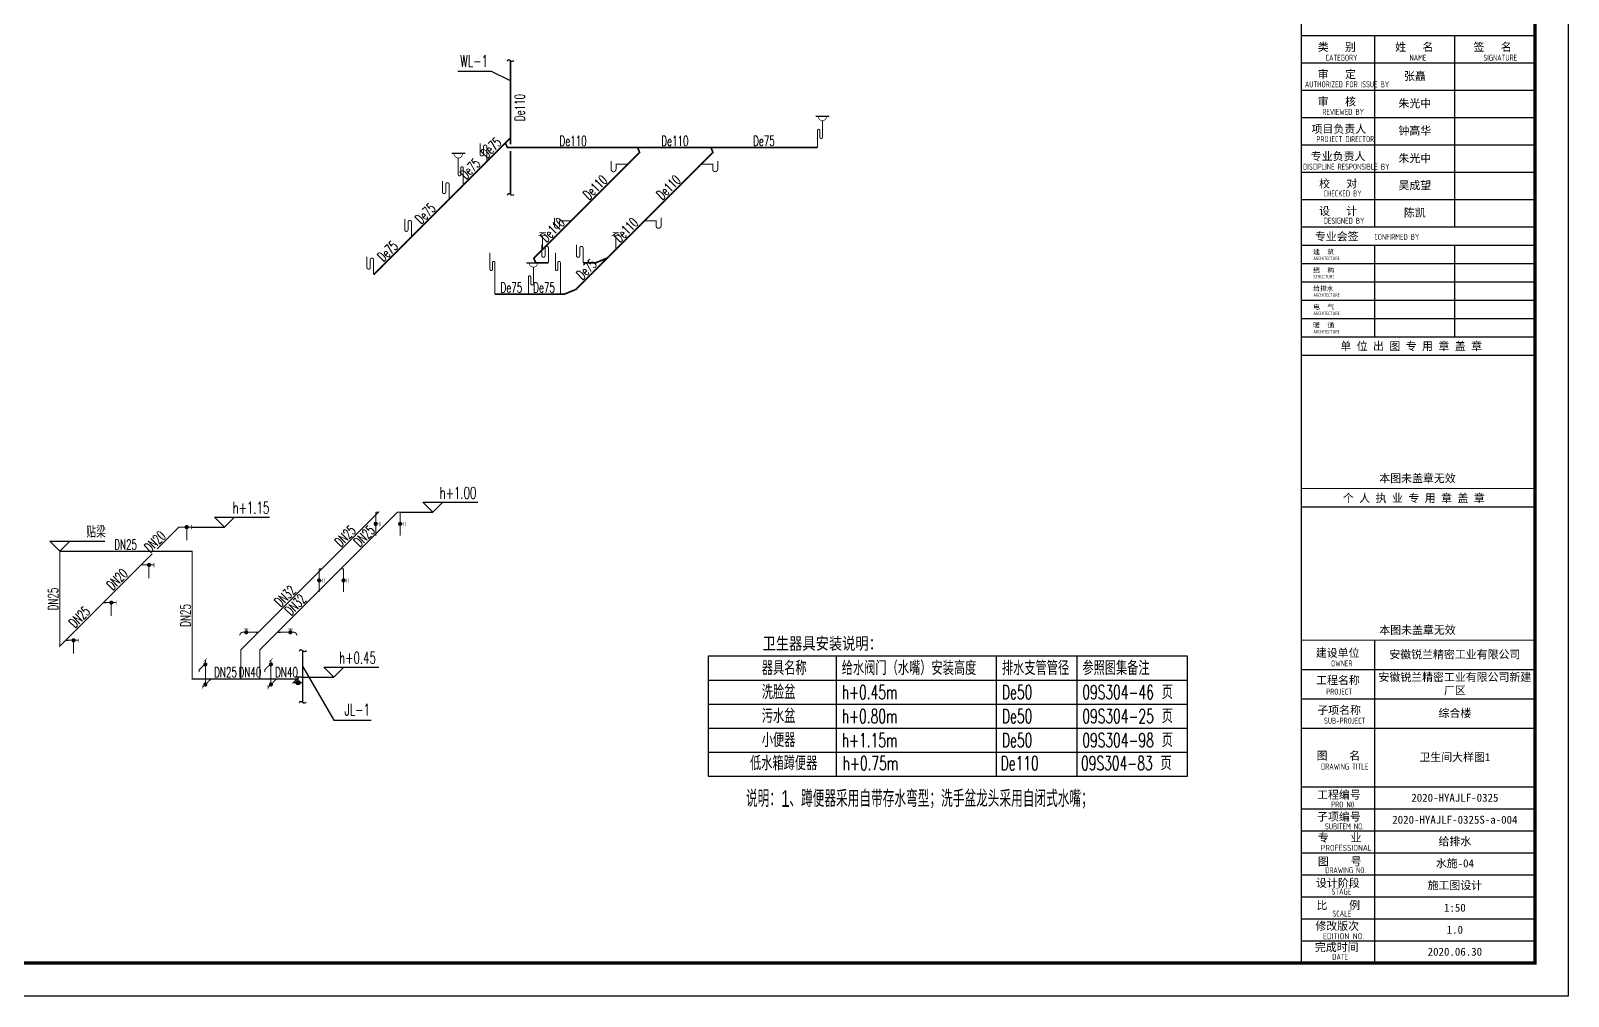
# Model space of a CAD drawing. Extents: x -216126 to 1846968, y -229642 to 543368.
# Drawn here: x 392447 to 415499, y 236363 to 250845 of the extents above; entities that cross this region are included whole.
import ezdxf

# ---------------------------------------------------------------- set-up
doc = ezdxf.new("R2010")
doc.units = 0
doc.header["$LTSCALE"] = 1000
doc.header["$MEASUREMENT"] = 0
for name, color, linetype in [('DIM_污水', 3, 'Continuous'), ('DIM_给水', 3, 'Continuous'), ('EQUIP_地漏', 7, 'Continuous'), ('EQUIP_污水', 7, 'Continuous'), ('EQUIP_给水', 7, 'Continuous'), ('PIPE-污水', 2, 'Continuous'), ('PIPE-给水', 3, 'Continuous'), ('PUB_TITLE', 171, 'Continuous'), ('S_WALL', 9, 'Continuous'), ('TEXT_污水', 7, 'Continuous'), ('TEXT_给水', 7, 'Continuous'), ('TK', 4, 'Continuous'), ('TWT_TAB', 7, 'Continuous'), ('TWT_TEXT', 7, 'Continuous'), ('VALVE_给水', 7, 'Continuous')]:
    doc.layers.add(name, color=color, linetype=linetype)
doc.styles.add('-宋体', font='', dxfattribs={"width": 0.8})
doc.styles.add('_TWT_DIM_ELE', font='SIMPLEX', dxfattribs={"width": 0.8, "height": 3, "bigfont": 'HZTXT'})
doc.styles.add('_TWT_PIPEDN', font='SIMPLEX', dxfattribs={"width": 0.8, "height": 3, "bigfont": 'HZTXT'})
doc.styles.add('_TWT_SERIAL', font='COMPLEX', dxfattribs={"width": 0.8, "height": 3, "bigfont": 'HZTXT'})
doc.styles.add('HZ', font='rs', dxfattribs={"width": 0.8, "bigfont": 'hztxt'})
doc.styles.get("Standard").update_dxf_attribs({"font": 'gbenor.shx', "bigfont": 'gbcbig.shx'})
doc.styles.add('TSSD_REIN', font='tssdeng.shx', dxfattribs={"width": 0.7, "bigfont": 'tssdchn.shx'})
doc.styles.add('中西文等高字体', font='HZTXT_E.shx', dxfattribs={"width": 0.7, "bigfont": 'HZTXT.shx'})
doc.styles.add('图签宋体', font='', dxfattribs={"height": 300})
doc.styles.get('-宋体').set_extended_font_data('SimSun')
doc.styles.get('图签宋体').set_extended_font_data('NSimSun')

# ---------------------------------------------------------------- blocks, each defined once
blk = doc.blocks.new('GeYuanFrame_44001478', base_point=(20.09, 4.53))
at = {"layer": 'PUB_TITLE'}
for points in [[(803.09, 235.33), (803.09, 292.73)], [(827.09, 235.33), (827.09, 292.73)], [(803.09, 202.33), (803.09, 229.83)], [(827.09, 202.33), (827.09, 229.83)], [(803.09, 14.53), (803.09, 111.33)]]:
    blk.add_lwpolyline(points, dxfattribs=at)
at = {"layer": 'TK'}
for p, q in [((781.09, 284.53), (851.09, 284.53)), ((781.09, 276.33), (851.09, 276.33)), ((781.09, 268.13), (851.09, 268.13)), ((781.09, 259.93), (851.09, 259.93)), ((781.09, 251.73), (851.09, 251.73)), ((781.09, 243.53), (851.09, 243.53)), ((781.09, 235.33), (851.09, 235.33)), ((781.09, 235.33), (851.09, 235.33)), ((781.09, 102.53), (851.09, 102.53)), ((781.09, 93.73), (851.09, 93.73)), ((781.09, 84.93), (803.09, 84.93)), ((781.09, 84.93), (851.09, 84.93)), ((781.09, 67.37), (851.09, 67.37)), ((781.09, 67.33), (851.09, 67.33)), ((781.09, 60.77), (851.09, 60.77)), ((781.09, 54.17), (851.09, 54.17)), ((781.09, 47.57), (851.09, 47.57)), ((781.09, 40.97), (851.09, 40.97)), ((781.09, 34.37), (851.09, 34.37)), ((781.09, 27.77), (851.09, 27.77)), ((781.09, 21.17), (851.09, 21.17)), ((781.09, 14.53), (851.09, 14.53))]:
    blk.add_line(p, q, dxfattribs=at)
blk.add_lwpolyline([(20.09, 4.53), (20.09, 598.53), (861.09, 598.53), (861.09, 4.53)], close=True, dxfattribs=at)
at = {"layer": 'TK', "const_width": 1}
blk.add_lwpolyline([(45.09, 588.53), (851.09, 588.53), (851.09, 14.53), (45.09, 14.53)], close=True, dxfattribs=at)
at = {"layer": 'TK'}
for points, const_width in [([(781.09, 588.53), (781.09, 14.53)], 0.4), ([(781.09, 292.73), (851.09, 292.73)], 0.35), ([(781.09, 292.73), (851.09, 292.73)], 0.35), ([(781.09, 235.33), (851.09, 235.33)], 0.35), ([(781.09, 202.33), (851.09, 202.33)], 0.35), ([(781.09, 156.83), (851.09, 156.83)], 0.35), ([(781.09, 111.33), (851.09, 111.33)], 0.35), ([(781.09, 67.37), (851.09, 67.37)], 0.35)]:
    blk.add_lwpolyline(points, dxfattribs=dict(at, const_width=const_width))
for points in [[(781.09, 292.73), (851.09, 292.73)], [(781.09, 235.33), (851.09, 235.33)], [(781.09, 229.83), (851.09, 229.83)], [(781.09, 224.33), (851.09, 224.33)], [(781.09, 218.83), (851.09, 218.83)], [(781.09, 213.33), (851.09, 213.33)], [(781.09, 207.83), (851.09, 207.83)], [(781.09, 202.33), (851.09, 202.33)], [(781.09, 196.83), (851.09, 196.83)], [(781.09, 151.33), (851.09, 151.33)]]:
    blk.add_lwpolyline(points, dxfattribs=at)
at = {"layer": 'TK', "style": '图签宋体'}
for s, height, p in [('类   别', 2.4, (785.97, 288.09)), ('姓   名', 2.4, (809.2, 288.09)), ('签   名', 2.4, (832.68, 288.09)), ('审   定', 2.4, (785.97, 279.89)), ('审   核', 2.4, (785.97, 271.69)), ('项目负责人', 2.4, (784.13, 263.49)), ('专业负责人', 2.4, (783.89, 255.29)), ('校   对', 2.4, (786.38, 247.09)), ('设   计', 2.4, (786.36, 238.89)), ('专业会签', 2.4, (785.12, 231.24)), ('建  筑', 1.44, (784.61, 227.11)), ('结  构', 1.44, (784.61, 221.61)), ('给排水', 1.44, (784.61, 216.11)), ('电  气', 1.44, (784.61, 210.61)), ('暖  通', 1.44, (784.61, 205.11)), ('单 位 出 图 专 用 章 盖 章', 2.4, (792.72, 198.35)), ('本图未盖章无效', 2.4, (804.43, 158.7)), ('个 人 执 业 专 用 章 盖 章', 2.4, (793.52, 152.77)), ('本图未盖章无效', 2.4, (804.43, 113.2)), ('建设单位', 2.4, (785.39, 106.33)), ('工程名称', 2.4, (785.47, 98.12)), ('子项名称', 2.4, (785.85, 89.14)), ('图    名', 2.4, (785.63, 75.5)), ('工程编号', 2.4, (785.77, 63.77)), ('子项编号', 2.4, (785.77, 57.19)), ('专    业', 2.4, (786.01, 50.88)), ('图    号', 2.4, (786.02, 43.77)), ('设计阶段', 2.4, (785.45, 37.32)), ('比    例', 2.4, (785.59, 30.63)), ('修改版次', 2.4, (785.24, 24.41)), ('完成时间', 2.4, (785.11, 18.02))]:
    blk.add_text(s, height=height, dxfattribs=at).set_placement(p)
at = {"layer": 'TK', "style": 'TSSD_REIN'}
for s, height, width, p in [('CATEGORY', 1.8, 0.7, (788.32, 285.17)), ('NAME', 1.8, 0.7, (813.51, 285.17)), ('SIGNATURE', 1.8, 0.7, (835.66, 285.17)), ('AUTHORIZED FOR ISSUE BY', 1.8, 0.7, (782.12, 277.17)), ('REVIEWED BY', 1.8, 0.7, (787.36, 268.91)), ('PROJECT DIRECTOR', 1.8, 0.7, (785.55, 260.74)), ('DISCIPLINE RESPONSIBLE BY', 1.8, 0.7, (781.57, 252.48)), ('CHECKED BY', 1.8, 0.7, (787.75, 244.44)), ('DESIGNED BY', 1.8, 0.7, (787.76, 236.27)), ('CONFIRMED BY', 1.8, 0.7, (802.94, 231.42)), ('ARCHITECTURE', 1.08, 0.7, (784.65, 225.34)), ('STRUCTURE', 1.08, 0.7, (784.65, 219.84)), ('ARCHITECTURE', 1.08, 0.7, (784.65, 214.34)), ('ARCHITECTURE', 1.08, 0.7, (784.65, 208.84)), ('ARCHITECTURE', 1.08, 0.7, (784.65, 203.34)), ('OWNER', 1.8, 0.7, (789.98, 103.48)), ('PROJECT', 1.8, 0.7, (788.52, 95.02)), ('SUB-PROJECT', 1.8, 0.7, (787.86, 86.3)), ('DRAWING TITLE', 1.8, 0.7, (786.97, 72.53)), ('PRO N0.', 1.8, 0.7, (790.01, 61.15)), ('SUBITEM NO.', 1.8, 0.7, (788.15, 54.58)), ('PROFESSIONAL', 1.8, 0.8, (786.88, 48.15)), ('DRAWING NO.', 1.8, 0.7, (788.19, 41.45)), ('STAGE', 1.8, 0.7, (790.09, 35.03)), ('SCALE', 1.8, 0.7, (790.38, 28.42)), ('EDITION NO.', 1.8, 0.8, (787.53, 21.64)), ('DATE', 1.8, 0.7, (790.33, 15.45))]:
    blk.add_text(s, height=height, dxfattribs=dict(at, width=width)).set_placement(p)
at = {"layer": 'TK', "char_height": 2.4, "attachment_point": 5, "style": '图签宋体'}
for s, insert, width in [('张矗', (815.09, 280.4), 24), ('朱光中', (815.09, 272.23), 24), ('钟高华', (815.09, 264.03), 24), ('朱光中', (815.09, 255.76), 24), ('吴成望', (815.09, 247.63), 24), ('陈凯', (815.09, 239.43), 24), ('安徽锐兰精密工业有限公司', (827.09, 106.93), 48), ('安徽锐兰精密工业有限公司新建厂区', (827.09, 98.13), 48), ('综合楼', (827.09, 89.33), 48), ('卫生间大样图1', (827.09, 76.13), 48), ('2020-HYAJLF-0325', (827.09, 64.07), 48), ('2020-HYAJLF-0325S-a-004', (827.09, 57.47), 48), ('给排水', (827.09, 50.87), 48), ('水施-04', (827.09, 44.27), 48), ('施工图设计', (827.09, 37.67), 48), ('1:50', (827.09, 31.07), 48), ('1.0', (827.09, 24.47), 48), ('2020.06.30', (827.09, 17.88), 48)]:
    blk.add_mtext(s, dxfattribs=dict(at, insert=insert, width=width))
blk = doc.blocks.new('$TWTSYS$00000426')
for points, const_width in [([(-100, 500), (100, 500)], 20), ([(-125, 407), (125, 407)], 20), ([(0, 407), (0, 0)], 30)]:
    blk.add_lwpolyline(points, dxfattribs=dict(const_width=const_width))
at = {"style": 'HZ', "width": 0.7, "flags": 1}
for tag in ['UNIT', 'SPEC', 'WHAT']:
    blk.add_attdef(tag, (0, 0), '', height=0.001, dxfattribs=at)
blk = doc.blocks.new('$TWTSYS$00000409')
blk.add_line((-53, 944), (347, 944))
for points, const_width in [([(25, 944, 1.067664), (275, 944)], 20), ([(0, 0), (0, 512, -1), (75, 512), (75, 312, 1), (150, 312), (150, 810)], 30)]:
    blk.add_lwpolyline(points, format="xyb", dxfattribs=dict(const_width=const_width))
at = {"style": 'HZ', "flags": 1}
for tag in ['WHAT', 'SPEC', 'UNIT']:
    blk.add_attdef(tag, (150, 810), '', height=0.001, dxfattribs=at)
blk = doc.blocks.new('$TWTSYS$00000086')
at = {"const_width": 30}
blk.add_lwpolyline([(0, 0), (0, 946, 1), (-75, 946), (-75, 746, -1), (-150, 746), (-150, 1244)], format="xyb", dxfattribs=at)
blk = doc.blocks.new('$TWTSYS$00000087')
at = {"const_width": 30}
blk.add_lwpolyline([(0, 0), (0, 456, 0.75), (-100, 456), (-100, 202, -0.75), (-200, 202), (-200, 540)], format="xyb", dxfattribs=at)
blk = doc.blocks.new('$TWTSYS$00000411')
blk.add_line((53, 944), (-347, 944))
for points, const_width in [([(-25, 944, -1.067664), (-275, 944)], 20), ([(0, 0), (0, 512, 1), (-75, 512), (-75, 312, -1), (-150, 312), (-150, 810)], 30)]:
    blk.add_lwpolyline(points, format="xyb", dxfattribs=dict(const_width=const_width))
at = {"style": 'HZ', "flags": 1}
for tag in ['UNIT', 'SPEC', 'WHAT']:
    blk.add_attdef(tag, (-150, 810), '', height=0.001, dxfattribs=at)
blk = doc.blocks.new('$ATTACHMENT$00000059')
at = {"const_width": 30}
blk.add_lwpolyline([(0, 0), (-350, 0), (-350, -150, -1), (-500, -150), (-500, 92)], format="xyb", dxfattribs=at)
blk = doc.blocks.new('$TwtSys$00000132')
at = {"elevation": 0}
blk.add_lwpolyline([(7, -101, -0.575183), (0, 0, 0.604745), (-11, 101, 16.924828)], format="xyb", dxfattribs=at)
blk = doc.blocks.new('$VALVE$00000497')
for p, q in [((78, 138), (-78, 138)), ((0, 50), (0, 138))]:
    blk.add_line(p, q)
at = {"const_width": 49.6}
blk.add_lwpolyline([(25, 0, 1), (-25, 0, 1)], format="xyb", close=True, dxfattribs=at)
blk.add_circle((0, 0), 50)
blk = doc.blocks.new('$ATTACHMENT$00000128')
for points, const_width in [([(0, 0), (-300, 0)], 30), ([(-298, 60), (-298, -70)], 15), ([(-150, 0), (-150, -400)], 30)]:
    blk.add_lwpolyline(points, dxfattribs=dict(const_width=const_width))
at = {"const_width": 62.5}
blk.add_lwpolyline([(-119, 0, -1), (-181, 0, -1)], format="xyb", close=True, dxfattribs=at)
at = {"style": 'HZ', "width": 0.7, "flags": 1}
for tag in ['UNIT', 'SPEC', 'WHAT']:
    blk.add_attdef(tag, (0, 0), '', height=0.001, dxfattribs=at)
blk = doc.blocks.new('$ATTACHMENT$00000131')
for points, const_width in [([(0, 0), (0, -700)], 30), ([(0, -350), (100, -350)], 10), ([(100, -290), (100, -420)], 15), ([(150, -290), (150, -420)], 15)]:
    blk.add_lwpolyline(points, dxfattribs=dict(const_width=const_width))
at = {"const_width": 62.5}
blk.add_lwpolyline([(-1, -380, 1), (-1, -317, 1)], format="xyb", close=True, dxfattribs=at)
blk = doc.blocks.new('$ATTACHMENT$00000140')
for points, const_width in [([(-143, 484), (-303, 324), (-303, 254)], 30), ([(-69, 671), (-175, 565)], 15), ([(-118, 622), (-118, -118)], 30), ([(0, 0), (-205, -205)], 30), ([(-206, -135), (-206, -259)], 15)]:
    blk.add_lwpolyline(points, dxfattribs=dict(const_width=const_width))
at = {"const_width": 62.5}
for points in [[(-87, 484, -1), (-149, 484, -1)], [(-87, -116, -1), (-149, -116, -1)]]:
    blk.add_lwpolyline(points, format="xyb", close=True, dxfattribs=at)
at = {"style": 'HZ', "width": 0.7, "flags": 1}
for tag in ['UNIT', 'SPEC', 'WHAT']:
    blk.add_attdef(tag, (0, 0), '', height=0.001, dxfattribs=at)
blk = doc.blocks.new('$TWTSYS$00000021')
at = {"const_width": 30}
blk.add_lwpolyline([(0, 0), (-400, 0, 0.443942), (-486, -95, -1.105826)], format="xyb", dxfattribs=at)
at = {"const_width": 15}
for points in [[(-231, 100), (-359, 100)], [(-296, 0), (-296, 100)]]:
    blk.add_lwpolyline(points, dxfattribs=at)
at = {"const_width": 62.5}
blk.add_lwpolyline([(-265, 0, -1), (-327, 0, -1)], format="xyb", close=True, dxfattribs=at)
at = {"flags": 1}
for tag in ['UNIT', 'WHAT', 'SPEC']:
    blk.add_attdef(tag, (0, 0), '', height=0.0001, dxfattribs=at)
blk = doc.blocks.new('$TWTSYS$00000005')
at = {"const_width": 30}
blk.add_lwpolyline([(0, 0), (400, 0, -0.443942), (486, -95, 1.105826)], format="xyb", dxfattribs=at)
at = {"const_width": 15}
for points in [[(231, 100), (359, 100)], [(296, 0), (296, 100)]]:
    blk.add_lwpolyline(points, dxfattribs=at)
at = {"const_width": 62.5}
blk.add_lwpolyline([(265, 0, 1), (327, 0, 1)], format="xyb", close=True, dxfattribs=at)
at = {"style": 'HZ', "width": 0.7, "flags": 1}
for tag in ['UNIT', 'WHAT', 'SPEC']:
    blk.add_attdef(tag, (0, 0), '', height=0.0001, dxfattribs=at)

msp = doc.modelspace()

# ---------------------------------------------------------------- hatches: boundary and pattern name
at = {"layer": 'PIPE-污水', "linetype": 'Continuous'}
for points in [[(399592.8, 249091.5), (399581.3, 249086.7), (399584.5, 249079)], [(399592.8, 249091.5), (399592.8, 249079), (399584.5, 249079)], [(401575.2, 249020.8), (401586.7, 249025.5), (401589.9, 249017.8)], [(401575.2, 249020.8), (401584, 249011.9), (401589.9, 249017.8)], [(402675.2, 249020.8), (402686.7, 249025.5), (402689.9, 249017.8)], [(402675.2, 249020.8), (402684, 249011.9), (402689.9, 249017.8)], [(399989, 247434.6), (399980.2, 247443.5), (399974.3, 247437.6)], [(399989, 247434.6), (399977.5, 247429.9), (399974.3, 247437.6)], [(400018.3, 247363.9), (400006.8, 247359.1), (400010, 247351.4)], [(400018.3, 247363.9), (400018.3, 247351.4), (400010, 247351.4)], [(400918.3, 247363.9), (400923.1, 247352.4), (400920.8, 247351.4)], [(400918.3, 247363.9), (400918.3, 247351.4), (400920.8, 247351.4)], [(400447.6, 246893.2), (400452.4, 246881.7), (400450.1, 246880.7)], [(400447.6, 246893.2), (400447.6, 246880.7), (400450.1, 246880.7)], [(400618.3, 246963.9), (400627.2, 246955.1), (400625.4, 246953.3)], [(400618.3, 246963.9), (400623.1, 246952.4), (400625.4, 246953.3)]]:
    msp.add_hatch(color=256, dxfattribs=at).paths.add_polyline_path(points)
at = {"layer": 'PIPE-给水', "linetype": 'Continuous'}
for points in [[(397659.8, 243622.8), (397659.8, 243631.6), (397680.9, 243631.6)], [(397659.8, 243622.8), (397666, 243616.6), (397680.9, 243631.6)], [(397945.8, 243622.8), (397939.6, 243629), (397942.2, 243631.6)], [(397945.8, 243622.8), (397945.8, 243631.6), (397942.2, 243631.6)], [(394666, 243399.1), (394659.9, 243405.3), (394662.4, 243407.8)], [(394666, 243399.1), (394666, 243407.8), (394662.4, 243407.8)], [(392882.5, 243037), (392873.7, 243037), (392873.7, 243045.7)], [(392882.5, 243037), (392882.5, 243045.7), (392873.7, 243045.7)], [(394867.5, 243037), (394876.2, 243037), (394876.2, 243045.7)], [(394867.5, 243037), (394867.5, 243045.7), (394876.2, 243045.7)], [(392882.5, 241615.5), (392888.7, 241609.3), (392873.7, 241594.4)], [(392882.5, 241615.5), (392873.7, 241615.5), (392873.7, 241594.4)], [(395596.5, 241559.5), (395590.3, 241565.7), (395587.7, 241563.1)], [(395596.5, 241559.5), (395587.7, 241559.5), (395587.7, 241563.1)], [(395882.5, 241559.5), (395876.3, 241565.7), (395873.7, 241563.1)], [(395882.5, 241559.5), (395873.7, 241559.5), (395873.7, 241563.1)], [(396441, 241122.5), (396441, 241131.3), (396462.1, 241131.3)], [(396441, 241122.5), (396447.2, 241116.3), (396462.1, 241131.3)], [(394867.5, 241122.5), (394867.5, 241113.8), (394858.7, 241113.8)], [(394867.5, 241122.5), (394858.7, 241122.5), (394858.7, 241113.8)], [(396385.4, 241067), (396379.2, 241073.1), (396364.3, 241058.2)], [(396385.4, 241067), (396385.4, 241058.2), (396364.3, 241058.2)]]:
    msp.add_hatch(color=256, dxfattribs=at).paths.add_polyline_path(points)

# ---------------------------------------------------------------- linework, layer by layer
at = {"color": 3}
for p, q in [((397985.8, 243622.8), (398476.8, 243622.8)), ((394860.5, 243399.1), (395351.5, 243399.1)), ((396501.4, 241149.9), (396992.3, 241149.9))]:
    msp.add_line(p, q, dxfattribs=at)
at = {"layer": 'DIM_污水'}
for p, q in [((399353.7, 250233.8), (398850.3, 250233.8)), ((399639.1, 250092.2), (399353.7, 250233.8))]:
    msp.add_line(p, q, dxfattribs=at)
at = {"layer": 'DIM_给水'}
for p, q in [((398476.8, 243622.8), (398326.8, 243772.8)), ((398326.8, 243772.8), (399151.4, 243772.8)), ((398476.8, 243622.8), (398626.8, 243772.8)), ((395351.5, 243399.1), (395201.5, 243549.1)), ((395201.5, 243549.1), (396026.1, 243549.1)), ((395351.5, 243399.1), (395501.5, 243549.1)), ((392882.5, 243037), (392732.5, 243187)), ((392732.5, 243187), (393557.1, 243187)), ((392882.5, 243037), (393032.5, 243187)), ((396523.9, 241316.2), (396989, 240504)), ((396992.3, 241149.9), (396842.3, 241299.9)), ((396842.3, 241299.9), (397667, 241299.9)), ((396992.3, 241149.9), (397142.3, 241299.9)), ((396989, 240504), (397551.1, 240504))]:
    msp.add_line(p, q, dxfattribs=at)
at = {"layer": 'PIPE-污水', "ltscale": 0.5, "const_width": 25}
for points in [[(399639.1, 249237.8), (399639.1, 250394)], [(399639.1, 249141.5), (399639.1, 249237.8)], [(399639.1, 248386.3), (399639.1, 249041.5)]]:
    msp.add_lwpolyline(points, dxfattribs=at)
at = {"layer": 'PIPE-污水', "linetype": 'Continuous', "ltscale": 0.5, "const_width": 25}
for points in [[(399563.6, 249162.2), (399639.1, 249237.8)], [(399285.6, 248884.2), (399563.6, 249162.2)], [(399592.8, 249091.5), (399563.6, 249162.2)], [(399592.8, 249091.5), (401545.9, 249091.5)], [(401575.2, 249020.8), (401397, 248842.6)], [(401545.9, 249091.5), (402645.9, 249091.5)], [(401575.2, 249020.8), (401545.9, 249091.5)], [(402675.2, 249020.8), (402497, 248842.6)], [(402645.9, 249091.5), (404242.4, 249091.5)], [(402675.2, 249020.8), (402645.9, 249091.5)], [(398931.8, 248530.4), (399285.6, 248884.2)], [(400548.5, 247994.1), (401397, 248842.6)], [(401648.5, 247994.1), (402497, 248842.6)], [(398719.9, 248318.5), (398931.8, 248530.4)], [(398154.2, 247752.8), (398719.9, 248318.5)], [(400121.7, 247567.3), (400548.5, 247994.1)], [(401221.7, 247567.3), (401648.5, 247994.1)], [(397588.5, 247187.2), (398154.2, 247752.8)], [(399989, 247434.6), (400121.7, 247567.3)], [(399989, 247434.6), (400018.3, 247363.9)], [(400208.3, 247363.9), (400018.3, 247363.9)], [(400618.3, 246963.9), (401089, 247434.6)], [(400728.3, 247363.9), (400918.3, 247363.9)], [(401089, 247434.6), (400918.3, 247363.9)], [(401089, 247434.6), (401221.7, 247567.3)], [(399407.5, 246893.2), (399907.6, 246893.2)], [(399907.6, 246893.2), (400387.7, 246893.2)], [(400447.6, 246893.2), (400387.7, 246893.2)], [(400447.6, 246893.2), (400618.3, 246963.9)]]:
    msp.add_lwpolyline(points, dxfattribs=at)
at = {"layer": 'PIPE-给水', "linetype": 'Continuous', "ltscale": 0.5, "const_width": 17.5}
for points in [[(396811.3, 242774.3), (397659.8, 243622.8)], [(397097.3, 242774.3), (397945.8, 243622.8)], [(397659.8, 243622.8), (397619.8, 243622.8)], [(397945.8, 243622.8), (397985.8, 243622.8)], [(394666, 243399.1), (394339.3, 243072.4)], [(394666, 243399.1), (394710.5, 243399.1)], [(392882.5, 243037), (392882.5, 241615.5)], [(394867.5, 243037), (392882.5, 243037)], [(394268.6, 243001.6), (394100.4, 242833.4)], [(394867.5, 241122.5), (394867.5, 243037)], [(394100.4, 242833.4), (393534.7, 242267.7)], [(394100.4, 242833.4), (394144.9, 242833.4)], [(395859.1, 241822.1), (396811.3, 242774.3)], [(395882.5, 241559.5), (397097.3, 242774.3)], [(396811.3, 242774.3), (396771.3, 242774.3)], [(397097.3, 242774.3), (397137.3, 242774.3)], [(393534.7, 242267.7), (392969, 241702)], [(393534.7, 242267.7), (393579.2, 242267.7)], [(395596.5, 241559.5), (395859.1, 241822.1)], [(395859.1, 241822.1), (395826.1, 241822.1)], [(396152.1, 241822.1), (396192.1, 241822.1)], [(392969, 241702), (392882.5, 241615.5)], [(392966.4, 241702), (392969, 241702)], [(392969, 241702), (393013.5, 241702)], [(395596.5, 241122.5), (395596.5, 241559.5)], [(395882.5, 241122.5), (395882.5, 241559.5)], [(396523.9, 241067), (396523.9, 241544.2)], [(395148.5, 241122.5), (394867.5, 241122.5)], [(395148.5, 241122.5), (395124.1, 241098.1)], [(395596.5, 241122.5), (395148.5, 241122.5)], [(395882.5, 241122.5), (395596.5, 241122.5)], [(396131.5, 241122.5), (395882.5, 241122.5)], [(396131.5, 241122.5), (396107.1, 241098.1)], [(396441, 241122.5), (396131.5, 241122.5)], [(396385.4, 241067), (396441, 241122.5)], [(396523.9, 241067), (396385.4, 241067)], [(396523.9, 240771.2), (396523.9, 241067)]]:
    msp.add_lwpolyline(points, dxfattribs=at)
at = {"layer": 'TWT_TAB'}
msp.add_lwpolyline([(402602.5, 239666), (409793, 239666), (409793, 241466), (402602.5, 241466)], close=True, dxfattribs=at)
for points in [[(404523.7, 241466), (404523.7, 239666)], [(406923.7, 241466), (406923.7, 239666)], [(408130.4, 241466), (408130.4, 239666)], [(402602.5, 241106), (409793, 241106)], [(402602.5, 240746), (409793, 240746)], [(402602.5, 240386), (409793, 240386)], [(402602.5, 240026), (409793, 240026)], [(402602.5, 239666), (409793, 239666)]]:
    msp.add_lwpolyline(points, dxfattribs=at)

# ---------------------------------------------------------------- block references
at = {"layer": 'EQUIP_地漏', "xscale": 0.5, "yscale": 0.5, "zscale": 0.5}
for name, p in [('$TWTSYS$00000409', (404242.4, 249091.5)), ('$TWTSYS$00000411', (398931.8, 248530.4)), ('$TWTSYS$00000409', (399907.6, 246893.2))]:
    msp.add_blockref(name, p, dxfattribs=at)
at = {"layer": 'EQUIP_污水', "xscale": 0.5, "zscale": 0.5}
for name, p, yscale, rotation in [('$TwtSys$00000132', (399639.1, 250394), 0.5, 90), ('$ATTACHMENT$00000059', (402497, 248842.6), -0.5, 180), ('$TwtSys$00000132', (399639.1, 248386.3), 0.5, 90), ('$ATTACHMENT$00000059', (401648.5, 247994.1), -0.5, 180)]:
    msp.add_blockref(name, p, dxfattribs=dict(at, yscale=yscale, rotation=rotation))
at = {"layer": 'EQUIP_污水', "xscale": 0.5, "yscale": 0.5, "zscale": 0.5}
for name, p in [('$TWTSYS$00000087', (399285.6, 248884.2)), ('$ATTACHMENT$00000059', (401397, 248842.6)), ('$TWTSYS$00000087', (398719.9, 248318.5)), ('$ATTACHMENT$00000059', (400548.5, 247994.1)), ('$TWTSYS$00000087', (398154.2, 247752.8)), ('$TWTSYS$00000426', (400121.7, 247567.3)), ('$TWTSYS$00000426', (401221.7, 247567.3)), ('$TWTSYS$00000087', (400208.3, 247363.9)), ('$TWTSYS$00000087', (400728.3, 247363.9)), ('$TWTSYS$00000087', (397588.5, 247187.2)), ('$TWTSYS$00000086', (399407.5, 246893.2)), ('$TWTSYS$00000086', (400387.7, 246893.2))]:
    msp.add_blockref(name, p, dxfattribs=at)
at = {"layer": 'EQUIP_给水', "xscale": 0.5, "yscale": 0.5, "zscale": 0.5}
for name, p in [('$ATTACHMENT$00000131', (397619.8, 243622.8)), ('$ATTACHMENT$00000131', (397985.8, 243622.8)), ('$ATTACHMENT$00000131', (396771.3, 242774.3)), ('$ATTACHMENT$00000131', (397137.3, 242774.3)), ('$TWTSYS$00000021', (395826.1, 241822.1)), ('$TWTSYS$00000005', (396192.1, 241822.1)), ('$ATTACHMENT$00000140', (395124.1, 241098.1)), ('$ATTACHMENT$00000140', (396107.1, 241098.1))]:
    msp.add_blockref(name, p, dxfattribs=at)
at = {"layer": 'EQUIP_给水', "xscale": 0.5, "zscale": 0.5}
for name, p, yscale, rotation in [('$ATTACHMENT$00000128', (394710.5, 243399.1), -0.5, 180), ('$ATTACHMENT$00000128', (394144.9, 242833.4), -0.5, 180), ('$ATTACHMENT$00000128', (393579.2, 242267.7), -0.5, 180), ('$ATTACHMENT$00000128', (393013.5, 241702), -0.5, 180), ('$TwtSys$00000132', (396523.9, 241544.2), 0.5, 90), ('$TwtSys$00000132', (396523.9, 240771.2), 0.5, 90)]:
    msp.add_blockref(name, p, dxfattribs=dict(at, yscale=yscale, rotation=rotation))
at = {"layer": 'S_WALL', "xscale": 50, "yscale": 50, "zscale": 50}
msp.add_blockref('GeYuanFrame_44001478', (373449.5, 236363.4), dxfattribs=at)
at = {"layer": 'VALVE_给水', "xscale": -0.6, "yscale": -0.6, "zscale": 0.6, "rotation": 180}
msp.add_blockref('$VALVE$00000497', (396454.6, 241067), dxfattribs=at)

# ---------------------------------------------------------------- texts
at = {"layer": 'TEXT_污水', "style": '_TWT_PIPEDN', "width": 0.64}
msp.add_text('De110', height=150, rotation=90, dxfattribs=at).set_placement((399853, 249488.7))
at = {"layer": 'TEXT_污水', "linetype": 'Continuous', "style": '_TWT_PIPEDN', "width": 0.64}
for s, p in [('De75', (399288.9, 248922.9)), ('De75', (398973, 248607)), ('De110', (400817.7, 248298.7)), ('De110', (401917.7, 248298.7)), ('De75', (398301.4, 247935.4)), ('De110', (400180, 247661)), ('De110', (401280, 247661)), ('De75', (397735.7, 247369.7)), ('De75', (400718, 247099))]:
    msp.add_text(s, height=150, rotation=45, dxfattribs=at).set_placement(p)
for s, p in [('De110', (400375.1, 249116.5)), ('De110', (401901.6, 249116.5)), ('De75', (403277.3, 249116.5)), ('De75', (399490.7, 246918.2)), ('De75', (399980.8, 246918.2))]:
    msp.add_text(s, height=150, dxfattribs=at).set_placement(p)
at = {"layer": 'TEXT_给水', "linetype": 'Continuous', "style": '_TWT_PIPEDN', "width": 0.64}
for s, p in [('DN25', (393699, 243062)), ('DN25', (395196.5, 241147.5)), ('DN40', (395563.5, 241147.5)), ('DN40', (396110.2, 241147.5))]:
    msp.add_text(s, height=150, dxfattribs=at).set_placement(p)
for s, rotation, p in [('DN20', 45, (394241.1, 243009.5)), ('DN25', 45, (397093.4, 243091.8)), ('DN25', 45, (397379.4, 243091.8)), ('DN20', 45, (393675.4, 242443.8)), ('DN32', 45, (396193.1, 242191.4)), ('DN25', 90, (392857.5, 242150.2)), ('DN32', 45, (396347.8, 242060.1)), ('DN25', 45, (393109.7, 241878.1)), ('DN25', 90, (394842.5, 241903.8))]:
    msp.add_text(s, height=150, rotation=rotation, dxfattribs=at).set_placement(p)
at = {"layer": 'TWT_TAB'}
for s, height, style, width, p in [('卫生器具安装说明：', 182.28, '-宋体', 0.8, (403419.6, 241564)), ('器具名称', 210, '_TWT_PIPEDN', 0.8, (403407.6, 241181)), ('给水阀门（水嘴）安装高度', 210, '_TWT_PIPEDN', 0.8, (404607.7, 241181)), ('排水支管管径', 210, '_TWT_PIPEDN', 0.8, (407007.7, 241181)), ('参照图集备注', 210, '_TWT_PIPEDN', 0.8, (408214.4, 241181)), ('洗脸盆', 210, '_TWT_PIPEDN', 0.8, (403407.6, 240821)), ('h+0.45m', 210, '_TWT_PIPEDN', 0.64, (404607.7, 240821)), ('De50', 210, '_TWT_PIPEDN', 0.64, (407007.7, 240821)), ('09S304-46', 210, '_TWT_PIPEDN', 0.64, (408214.4, 240821)), ('页', 210, '_TWT_PIPEDN', 0.8, (409404.8, 240821)), ('污水盆', 210, '_TWT_PIPEDN', 0.8, (403407.6, 240461)), ('h+0.80m', 210, '_TWT_PIPEDN', 0.64, (404607.7, 240461)), ('De50', 210, '_TWT_PIPEDN', 0.64, (407007.7, 240461)), ('09S304-25', 210, '_TWT_PIPEDN', 0.64, (408214.4, 240461)), ('页', 210, '_TWT_PIPEDN', 0.8, (409404.8, 240461)), ('小便器', 210, '_TWT_PIPEDN', 0.8, (403407.6, 240101)), ('h+1.15m', 210, '_TWT_PIPEDN', 0.64, (404607.7, 240101)), ('De50', 210, '_TWT_PIPEDN', 0.64, (407007.7, 240101)), ('09S304-98', 210, '_TWT_PIPEDN', 0.64, (408214.4, 240101)), ('页', 210, '_TWT_PIPEDN', 0.8, (409404.8, 240101)), ('低水箱蹲便器', 210, '_TWT_PIPEDN', 0.8, (403231.8, 239753.7)), ('h+0.75m', 210, '_TWT_PIPEDN', 0.64, (404619.6, 239753.7)), ('De110', 210, '_TWT_PIPEDN', 0.64, (406988.8, 239753.7)), ('09S304-83', 210, '_TWT_PIPEDN', 0.64, (408195.6, 239753.7)), ('页', 210, '_TWT_PIPEDN', 0.8, (409386, 239753.7))]:
    msp.add_text(s, height=height, dxfattribs=dict(at, style=style, width=width)).set_placement(p)
at = {"layer": 'TWT_TEXT'}
for s, height, style, width, p in [('WL-1', 175, '_TWT_SERIAL', 0.64, (398885.3, 250303.8)), ('h+1.00', 175, '_TWT_DIM_ELE', 0.64, (398576.4, 243825.3)), ('h+1.15', 175, '_TWT_DIM_ELE', 0.64, (395472.5, 243601.6)), ('贴梁', 175, '_TWT_DIM_ELE', 0.8, (393279.8, 243239.5)), ('h+0.45', 175, '_TWT_DIM_ELE', 0.64, (397070.6, 241352.4)), ('JL-1', 175, '_TWT_SERIAL', 0.64, (397153.4, 240574)), ('说明：', 250, '中西文等高字体', 0.7, (403170.9, 239202.9)), ('1', 250, '中西文等高字体', 0.7, (403695.9, 239202.9)), ('、蹲便器采用自带存水弯型；洗手盆龙头采用自闭式水嘴；', 250, '中西文等高字体', 0.7, (403820.9, 239202.9))]:
    msp.add_text(s, height=height, dxfattribs=dict(at, style=style, width=width)).set_placement(p)

doc.saveas('drawing.dxf')
